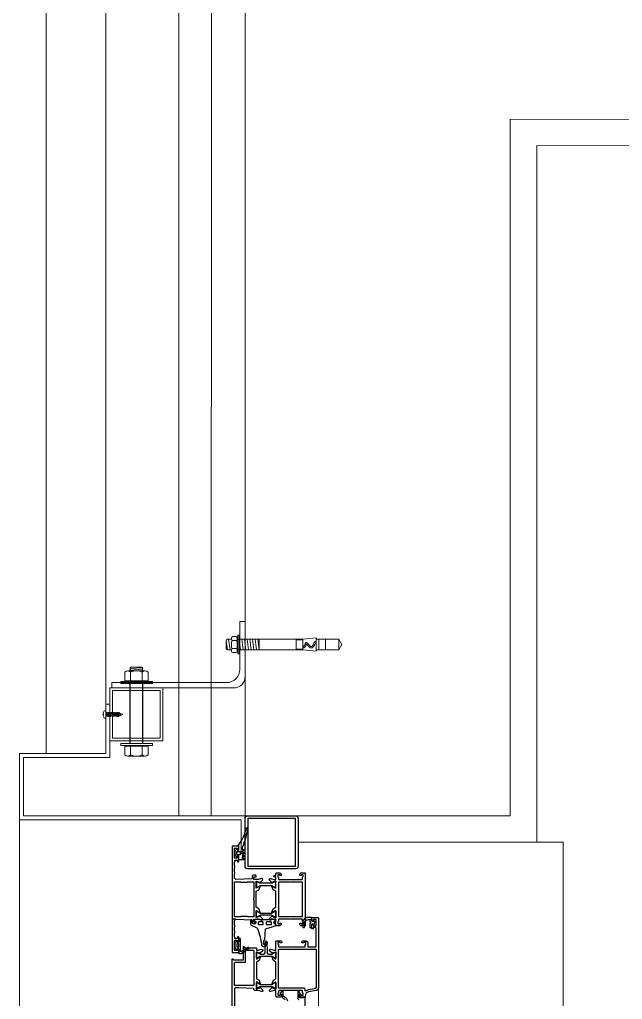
# Model space of a CAD drawing. Extents: x -2365 to 41970, y -230 to 8114.
# Drawn here: x 16783.8 to 16829.3, y 3391.2 to 3465 of the extents above; entities that cross this region are included whole.
import ezdxf

# ---------------------------------------------------------------- set-up
doc = ezdxf.new("R2010")
doc.units = 0
doc.header["$LTSCALE"] = 25
doc.linetypes.add('HIDDEN', pattern=[0.375, 0.25, -0.125])
doc.layers.get('0').update_dxf_attribs({"color": 9, "lineweight": 9})
for name, color, linetype, lineweight in [('00', 9, 'Continuous', 9), ('06D', 9, 'Continuous', 9), ('10', 9, 'Continuous', 9), ('10A', 9, 'Continuous', 9), ('14', 9, 'Continuous', 9), ('33', 9, 'BATTING', 9)]:
    doc.layers.add(name, color=color, linetype=linetype, lineweight=lineweight)
doc.linetypes.add('BATTING', pattern='A,0.0001,-0.1,[134,ltypeshp.shx,S=0.1,R=0,X=-0.1,Y=0],-0.2,[134,ltypeshp.shx,S=0.1,R=180,X=0.1,Y=0],-0.1', length=0.4001)

# ---------------------------------------------------------------- blocks, each defined once
blk = doc.blocks.new('cxvxv')
for p, q in [((-21987.998, 8561.304, 0), (-21987.941, 8561.348, 0)), ((-21987.545, 8561.348, 0), (-21987.941, 8561.348, 0)), ((-21987.545, 8561.348, 0), (-21987.105, 8561.348, 0)), ((-21987.025, 8561.304, 0), (-21987.105, 8561.348, 0)), ((-21988.397, 8560.979, 0), (-21988.397, 8560.319, 0)), ((-21986.862, 8561.069, 0), (-21988.177, 8561.068, 0)), ((-21988.023, 8561.245, 0), (-21987.025, 8561.304, 0)), ((-21988.023, 8561.245, 0), (-21987.998, 8561.26, 0)), ((-21987.998, 8561.231, 0), (-21988.023, 8561.245, 0)), ((-21988.023, 8561.128, 0), (-21987.025, 8561.186, 0)), ((-21988.023, 8561.128, 0), (-21987.998, 8561.142, 0)), ((-21987.998, 8561.113, 0), (-21988.023, 8561.128, 0)), ((-21987.998, 8561.26, 0), (-21987.998, 8561.304, 0)), ((-21987.998, 8561.142, 0), (-21987.998, 8561.231, 0)), ((-21987.998, 8561.068, 0), (-21987.998, 8561.113, 0)), ((-21987.958, 8560.979, 0), (-21987.958, 8560.319, 0)), ((-21987.698, 8561.047, 0), (-21987.698, 8561.082, 0)), ((-21987.698, 8561.067, 0), (-21987.698, 8561.067, 0)), ((-21987.081, 8560.638, 0), (-21987.081, 8560.979, 0)), ((-21987.081, 8560.638, 0), (-21987.081, 8560.319, 0)), ((-21987.05, 8561.318, 0), (-21987.025, 8561.304, 0)), ((-21987.025, 8561.304, 0), (-21987.05, 8561.289, 0)), ((-21987.025, 8561.297, 0), (-21987.05, 8561.283, 0)), ((-21987.05, 8561.283, 0), (-21987.05, 8561.201, 0)), ((-21987.05, 8561.201, 0), (-21987.025, 8561.186, 0)), ((-21987.025, 8561.186, 0), (-21987.05, 8561.172, 0)), ((-21987.05, 8561.172, 0), (-21987.05, 8561.083, 0)), ((-21987.05, 8561.083, 0), (-21987.025, 8561.069, 0)), ((-21986.643, 8560.319, 0), (-21986.643, 8560.979, 0)), ((-21988.397, 8560.319, 0), (-21986.643, 8560.319, 0)), ((-21988.018, 8560.319, 0), (-21987.021, 8560.319, 0)), ((-21988.018, 8560.278, 0), (-21988.018, 8560.319, 0)), ((-21988.018, 8560.111, 0), (-21988.018, 8555.608, 0)), ((-21987.062, 8560.319, 0), (-21987.062, 8560.278, 0)), ((-21987.062, 8555.608, 0), (-21987.062, 8560.111, 0)), ((-21987.021, 8560.319, 0), (-21987.021, 8560.278, 0)), ((-21987.021, 8555.608, 0), (-21987.021, 8560.111, 0)), ((-21988.018, 8555.442, 0), (-21988.018, 8555.4, 0)), ((-21987.062, 8555.4, 0), (-21987.062, 8555.442, 0)), ((-21987.021, 8555.4, 0), (-21987.021, 8555.442, 0)), ((-21988.397, 8555.4, 0), (-21986.643, 8555.4, 0)), ((-21988.397, 8554.74, 0), (-21988.397, 8555.4, 0)), ((-21988.018, 8555.4, 0), (-21987.021, 8555.4, 0)), ((-21987.958, 8554.74, 0), (-21987.958, 8555.4, 0)), ((-21987.081, 8555.081, 0), (-21987.081, 8555.4, 0)), ((-21987.081, 8555.081, 0), (-21987.081, 8554.74, 0)), ((-21986.643, 8555.4, 0), (-21986.643, 8554.74, 0)), ((-21986.858, 8554.65, 0), (-21988.174, 8554.651, 0))]:
    blk.add_line(p, q)
at = {"elevation": 0}
for points in [[(-21986.298, 8560.111), (-21988.7, 8560.111), (-21988.7, 8560.278), (-21986.298, 8560.278)], [(-21986.298, 8555.608), (-21988.7, 8555.608), (-21988.7, 8555.442), (-21986.298, 8555.442)]]:
    blk.add_lwpolyline(points, close=True, dxfattribs=at)
for points in [[(-21987.977, 8560.278), (-21987.977, 8560.319)], [(-21987.977, 8560.111), (-21987.977, 8555.608)], [(-21987.977, 8555.442), (-21987.977, 8555.4)]]:
    blk.add_lwpolyline(points, dxfattribs=at)
for centre, radius, start, end in [((-21988.177, 8560.753, 0), 0.315, 45.8497, 134.1503), ((-21987.516, 8559.952, 0), 1.116, 66.87008, 113.12992), ((-21987.516, 8559.952, 0), 1.116, 66.87008, 113.12992), ((-21986.862, 8560.756, 0), 0.313, 45.44896, 134.55104), ((-21988.177, 8554.966, 0), 0.315, 225.8497, 314.1503), ((-21987.516, 8555.767, 0), 1.116, 246.87008, 293.12992), ((-21987.516, 8555.767, 0), 1.116, 246.87008, 293.12992), ((-21986.862, 8554.963, 0), 0.313, 225.44896, 314.55104)]:
    blk.add_arc(centre, radius, start, end)
blk = doc.blocks.new('VIDA')
for p, q in [((-18071.98, 6523.88), (-18071.91, 6523.98)), ((-18071.91, 6523.78), (-18071.98, 6523.88)), ((-18071.91, 6523.98), (-18070.11, 6524.72)), ((-18069.61, 6522.86), (-18071.91, 6523.78)), ((-18069.71, 6524.86), (-18070.59, 6523.2)), ((-18070.59, 6523.2), (-18070.11, 6524.72)), ((-18069.91, 6525.07), (-18070.13, 6524.08)), ((-18070.13, 6524.08), (-18069.99, 6524.33)), ((-18070.11, 6524.72), (-18069.91, 6525.07)), ((-18069.99, 6524.33), (-18069.83, 6525.07)), ((-18069.91, 6525.07), (-18069.83, 6525.07)), ((-18069.83, 6525.07), (-18069.71, 6524.86)), ((-18069.71, 6524.86), (-18069.32, 6525)), ((-18069.63, 6522.76), (-18069.15, 6525)), ((-18069.63, 6522.76), (-18069.61, 6522.86)), ((-18069.43, 6522.41), (-18069.63, 6522.76)), ((-18068.95, 6525.34), (-18069.43, 6522.41)), ((-18069.35, 6522.41), (-18069.43, 6522.41)), ((-18069.35, 6522.41), (-18068.87, 6525.34)), ((-18069.15, 6522.76), (-18069.35, 6522.41)), ((-18069.32, 6525), (-18069.15, 6525)), ((-18069.15, 6525), (-18068.95, 6525.34)), ((-18068.66, 6522.76), (-18069.15, 6522.76)), ((-18068.95, 6525.34), (-18068.87, 6525.34)), ((-18068.87, 6525.34), (-18068.67, 6525)), ((-18068.67, 6525), (-18068.18, 6525)), ((-18068.66, 6522.76), (-18068.18, 6525)), ((-18068.46, 6522.41), (-18068.66, 6522.76)), ((-18067.98, 6525.34), (-18068.46, 6522.41)), ((-18068.39, 6522.41), (-18068.46, 6522.41)), ((-18068.39, 6522.41), (-18067.9, 6525.34)), ((-18068.19, 6522.76), (-18068.39, 6522.41)), ((-18068.19, 6522.76), (-18068.39, 6522.41)), ((-18067.7, 6525), (-18068.19, 6522.76)), ((-18067.7, 6522.76), (-18068.19, 6522.76)), ((-18068.18, 6525), (-18067.98, 6525.34)), ((-18067.9, 6525.34), (-18067.98, 6525.34)), ((-18067.9, 6525.34), (-18067.7, 6525)), ((-18067.7, 6522.76), (-18067.22, 6525)), ((-18067.7, 6525), (-18067.22, 6525)), ((-18067.5, 6522.41), (-18067.7, 6522.76)), ((-18067.02, 6525.34), (-18067.5, 6522.41)), ((-18067.42, 6522.41), (-18067.5, 6522.41)), ((-18067.42, 6522.41), (-18066.94, 6525.34)), ((-18067.22, 6522.76), (-18067.42, 6522.41)), ((-18067.22, 6522.76), (-18067.42, 6522.41)), ((-18067.22, 6525), (-18067.02, 6525.34)), ((-18066.74, 6525), (-18067.22, 6522.76)), ((-18066.74, 6522.76), (-18067.22, 6522.76)), ((-18066.94, 6525.34), (-18067.02, 6525.34)), ((-18066.94, 6525.34), (-18066.74, 6525)), ((-18066.25, 6525), (-18066.74, 6525)), ((-18066.74, 6522.76), (-18066.25, 6525)), ((-18066.54, 6522.41), (-18066.74, 6522.76)), ((-18066.05, 6525.34), (-18066.54, 6522.41)), ((-18066.46, 6522.41), (-18066.54, 6522.41)), ((-18066.46, 6522.41), (-18065.97, 6525.34)), ((-18066.26, 6522.76), (-18066.46, 6522.41)), ((-18066.26, 6522.76), (-18066.46, 6522.41)), ((-18065.77, 6525), (-18066.26, 6522.76)), ((-18066.26, 6522.76), (-18065.77, 6522.76)), ((-18066.25, 6525), (-18066.05, 6525.34)), ((-18065.97, 6525.34), (-18066.05, 6525.34)), ((-18065.97, 6525.34), (-18065.77, 6525)), ((-18065.77, 6522.76), (-18065.29, 6525)), ((-18065.77, 6525), (-18065.29, 6525)), ((-18065.57, 6522.41), (-18065.77, 6522.76)), ((-18065.09, 6525.34), (-18065.57, 6522.41)), ((-18065.49, 6522.41), (-18065.57, 6522.41)), ((-18065.49, 6522.41), (-18065.01, 6525.34)), ((-18065.29, 6522.76), (-18065.49, 6522.41)), ((-18065.29, 6522.76), (-18065.49, 6522.41)), ((-18065.29, 6525), (-18065.09, 6525.34)), ((-18064.81, 6525), (-18065.29, 6522.76)), ((-18064.81, 6522.76), (-18065.29, 6522.76)), ((-18065.09, 6525.34), (-18065.01, 6525.34)), ((-18065.01, 6525.34), (-18064.81, 6525)), ((-18064.81, 6525), (-18064.32, 6525)), ((-18064.81, 6522.76), (-18064.32, 6525)), ((-18064.61, 6522.41), (-18064.81, 6522.76)), ((-18064.12, 6525.34), (-18064.61, 6522.41)), ((-18064.53, 6522.41), (-18064.61, 6522.41)), ((-18064.53, 6522.41), (-18064.04, 6525.34)), ((-18064.33, 6522.76), (-18064.53, 6522.41)), ((-18064.33, 6522.76), (-18064.53, 6522.41)), ((-18063.84, 6525), (-18064.33, 6522.76)), ((-18063.84, 6522.76), (-18064.33, 6522.76)), ((-18064.32, 6525), (-18064.12, 6525.34)), ((-18064.04, 6525.34), (-18064.12, 6525.34)), ((-18064.04, 6525.34), (-18063.84, 6525)), ((-18063.84, 6522.76), (-18061.96, 6525)), ((-18061.96, 6525), (-18063.84, 6525)), ((-18063.64, 6522.41), (-18063.84, 6522.76)), ((-18061.76, 6525.34), (-18063.64, 6522.41)), ((-18063.56, 6522.41), (-18063.64, 6522.41)), ((-18063.56, 6522.41), (-18061.68, 6525.34)), ((-18061.96, 6522.76), (-18063.56, 6522.41)), ((-18061.96, 6522.76), (-18063.56, 6522.41)), ((-18061.48, 6525), (-18063.36, 6522.76)), ((-18063.36, 6522.76), (-18061.48, 6522.76)), ((-18061.68, 6525.34), (-18063.16, 6525.34)), ((-18062.68, 6522.41), (-18061.48, 6522.76)), ((-18062.6, 6522.41), (-18062.12, 6525.34)), ((-18062.4, 6522.76), (-18062.6, 6522.41)), ((-18062.4, 6522.76), (-18062.6, 6522.41)), ((-18062.6, 6522.41), (-18061.28, 6522.41)), ((-18062.4, 6525), (-18062.2, 6525.34)), ((-18061.48, 6525), (-18062.4, 6525)), ((-18061.48, 6522.76), (-18062.4, 6525)), ((-18061.92, 6525), (-18062.4, 6522.76)), ((-18061.91, 6522.76), (-18062.4, 6522.76)), ((-18062.2, 6525.34), (-18062.12, 6525.34)), ((-18062.2, 6525.34), (-18061.28, 6522.41)), ((-18062.12, 6525.34), (-18061.92, 6525)), ((-18061.96, 6525), (-18061.76, 6525.34)), ((-18061.92, 6525), (-18061.43, 6525)), ((-18061.91, 6522.76), (-18061.43, 6525)), ((-18061.71, 6522.41), (-18061.91, 6522.76)), ((-18061.23, 6525.34), (-18061.71, 6522.41)), ((-18061.63, 6522.41), (-18061.71, 6522.41)), ((-18061.68, 6525.34), (-18061.48, 6525)), ((-18061.63, 6522.41), (-18061.15, 6525.34)), ((-18061.43, 6522.76), (-18061.63, 6522.41)), ((-18061.43, 6522.76), (-18061.63, 6522.41)), ((-18061.43, 6525), (-18061.23, 6525.34)), ((-18060.95, 6525), (-18061.43, 6522.76)), ((-18060.95, 6522.76), (-18061.43, 6522.76)), ((-18061.23, 6525.34), (-18061.15, 6525.34)), ((-18061.15, 6525.34), (-18060.95, 6525)), ((-18060.95, 6525), (-18060.47, 6525)), ((-18060.95, 6522.76), (-18060.47, 6525)), ((-18060.75, 6522.41), (-18060.95, 6522.76)), ((-18060.27, 6525.34), (-18060.75, 6522.41)), ((-18060.67, 6522.41), (-18060.75, 6522.41)), ((-18060.67, 6522.41), (-18060.19, 6525.34)), ((-18060.47, 6522.76), (-18060.67, 6522.41)), ((-18060.47, 6522.76), (-18060.67, 6522.41)), ((-18060.47, 6525), (-18060.27, 6525.34)), ((-18059.99, 6525), (-18060.47, 6522.76)), ((-18060.47, 6522.76), (-18059.98, 6522.76)), ((-18060.27, 6525.34), (-18060.19, 6525.34)), ((-18060.19, 6525.34), (-18059.99, 6525)), ((-18059.99, 6525), (-18059.5, 6525)), ((-18059.98, 6522.76), (-18059.5, 6525)), ((-18059.78, 6522.41), (-18059.98, 6522.76)), ((-18059.3, 6525.34), (-18059.78, 6522.41)), ((-18059.7, 6522.41), (-18059.78, 6522.41)), ((-18059.7, 6522.41), (-18059.23, 6525.28)), ((-18059.5, 6522.76), (-18059.7, 6522.41)), ((-18059.5, 6522.76), (-18059.7, 6522.41)), ((-18059.5, 6525), (-18059.3, 6525.34)), ((-18059.23, 6524.02), (-18059.5, 6522.76)), ((-18059.5, 6522.76), (-18059.23, 6522.76)), ((-18059.3, 6525.34), (-18059.23, 6525.34)), ((-18058.14, 6526.58), (-18059.23, 6526.58)), ((-18059.23, 6521.17), (-18059.23, 6526.58)), ((-18058.14, 6521.17), (-18059.23, 6521.17))]:
    blk.add_line(p, q)
for points in [[(-18068.67, 6525), (-18069.15, 6522.76)], [(-18057.23, 6524.26), (-18057.45, 6523.96), (-18057.45, 6523.79), (-18057.23, 6523.49)]]:
    blk.add_lwpolyline(points)
for centre, start, end in [((-18062.39, 6523.58), 7.50951, 35.24269), ((-18062.39, 6524.17), 324.75731, 352.49049)]:
    blk.add_arc(centre, 5.21, start, end)
blk = doc.blocks.new('çelik dübel')
at = {"ltscale": 7}
for p, q in [((-87.2, -2), (-85, 2)), ((-85, -6), (-85, 2)), ((-68, 2), (-85, 2)), ((-75, -6), (-75, 2)), ((-70, -6), (-70, 2)), ((-68, 3), (-58, 2)), ((-68, -7), (-68, 3)), ((-58, -6), (-58, 2)), ((-8.5, 2), (-58, 2)), ((-53, 1.5), (-58, 1.5)), ((-53, -6), (-53, 2)), ((-25, -6), (-25, 2)), ((-25, -6), (-23.87, 2)), ((-23, -6), (-21.87, 2)), ((-21, -6), (-19.87, 2)), ((-19, -6), (-17.87, 2)), ((-17, -6), (-15.87, 2)), ((-85, -6), (-87.2, -2)), ((-68, -6), (-85, -6)), ((-68, -7), (-58, -6)), ((-53, -5.5), (-58, -5.5)), ((-8.5, -6), (-58, -6))]:
    blk.add_line(p, q, dxfattribs=at)
for p, q in [((-15, -6), (-13.87, 2)), ((-13, -6), (-11.87, 2)), ((-11, -6), (-10, 1.08)), ((-10, -9), (-10, 5)), ((-9, 5), (-10, 5)), ((-10, 3), (-10, 5)), ((-9, -9), (-9, 5)), ((-8.5, 2), (-8.5, 3)), ((-8.5, -4), (-8.5, 0)), ((-5, 4), (-7.5, 4)), ((-5, 1), (-7.5, 1)), ((-4, 2), (-4, 3)), ((-1, 2), (-4, 2)), ((-4, -4), (-4, 0)), ((-3, -6), (-1.87, 2)), ((-1, -6), (0, 1.08)), ((0, -5), (0, 1)), ((-10, -7), (-10, -9.06)), ((-8.5, -6), (-8.5, -7)), ((-5, -5), (-7.5, -5)), ((-4, -6), (-4, -7)), ((-1, -6), (-4, -6)), ((-9, -9), (-10, -9)), ((-5, -8), (-7.5, -8))]:
    blk.add_line(p, q)
for points in [[(-68, 0.6), (-67.44, 0.41), (-66.97, 0.09), (-66.57, -0.33), (-66.23, -0.81), (-65.94, -1.33), (-65.68, -1.85), (-65.45, -2.34), (-65.23, -2.76), (-65.02, -3.09), (-64.81, -3.33), (-64.6, -3.48), (-64.39, -3.55), (-64.17, -3.55), (-63.94, -3.48), (-63.71, -3.34), (-63.47, -3.15), (-63.21, -2.91), (-62.95, -2.63), (-62.68, -2.32), (-62.41, -2), (-62.14, -1.68), (-61.88, -1.38), (-61.63, -1.1), (-61.4, -0.87), (-61.18, -0.68), (-60.98, -0.55), (-60.8, -0.48), (-60.62, -0.47), (-60.45, -0.53), (-60.28, -0.66), (-60.12, -0.85), (-59.95, -1.12), (-59.78, -1.47), (-59.6, -1.86), (-59.4, -2.27), (-59.18, -2.66), (-58.94, -3.01), (-58.66, -3.29), (-58.35, -3.46), (-58, -3.5)], [(-68, -0.46), (-67.96, -0.47), (-67.92, -0.49), (-67.87, -0.52), (-67.83, -0.55), (-67.78, -0.58), (-67.73, -0.61), (-67.69, -0.64), (-67.64, -0.68), (-67.6, -0.71), (-67.56, -0.75), (-67.52, -0.79), (-67.49, -0.82), (-67.45, -0.86), (-67.41, -0.9), (-67.38, -0.94), (-67.35, -0.98), (-67.31, -1.02), (-67.28, -1.07), (-67.24, -1.11), (-67.21, -1.16), (-67.18, -1.21), (-67.14, -1.26), (-67.11, -1.31), (-67.08, -1.36), (-67.04, -1.41), (-67.01, -1.47), (-66.98, -1.52), (-66.95, -1.58), (-66.92, -1.63), (-66.88, -1.69), (-66.85, -1.75), (-66.82, -1.81), (-66.79, -1.86), (-66.76, -1.92), (-66.73, -1.98), (-66.7, -2.04), (-66.67, -2.1), (-66.64, -2.16), (-66.61, -2.23), (-66.58, -2.29), (-66.55, -2.35), (-66.52, -2.41), (-66.49, -2.47), (-66.46, -2.53), (-66.43, -2.59), (-66.4, -2.65), (-66.37, -2.72), (-66.34, -2.78), (-66.31, -2.84), (-66.28, -2.9), (-66.25, -2.96), (-66.22, -3.02), (-66.19, -3.08), (-66.16, -3.13), (-66.13, -3.19), (-66.1, -3.25), (-66.06, -3.31), (-66.03, -3.36), (-66, -3.42), (-65.96, -3.47), (-65.92, -3.53), (-65.89, -3.58), (-65.85, -3.63), (-65.81, -3.68), (-65.77, -3.73), (-65.74, -3.78), (-65.69, -3.83), (-65.65, -3.88), (-65.61, -3.93), (-65.57, -3.97), (-65.52, -4.02), (-65.47, -4.06), (-65.43, -4.1), (-65.38, -4.14), (-65.32, -4.18), (-65.27, -4.22), (-65.22, -4.26), (-65.16, -4.29), (-65.11, -4.33), (-65.05, -4.36), (-64.99, -4.39), (-64.93, -4.41), (-64.87, -4.44), (-64.8, -4.46), (-64.74, -4.48), (-64.67, -4.5), (-64.61, -4.51), (-64.54, -4.52), (-64.48, -4.53), (-64.41, -4.54), (-64.34, -4.54), (-64.28, -4.54), (-64.21, -4.54), (-64.15, -4.54), (-64.08, -4.53), (-64.02, -4.52), (-63.96, -4.51), (-63.9, -4.5), (-63.84, -4.48), (-63.78, -4.47), (-63.72, -4.45), (-63.66, -4.43), (-63.61, -4.41), (-63.55, -4.38), (-63.5, -4.36), (-63.45, -4.34), (-63.4, -4.31), (-63.35, -4.28), (-63.3, -4.25), (-63.25, -4.23), (-63.2, -4.2), (-63.16, -4.17), (-63.11, -4.13), (-63.07, -4.1), (-63.02, -4.07), (-62.98, -4.04), (-62.94, -4.01), (-62.9, -3.97), (-62.86, -3.94), (-62.82, -3.9), (-62.78, -3.87), (-62.74, -3.83), (-62.7, -3.8), (-62.66, -3.76), (-62.62, -3.72), (-62.58, -3.69), (-62.54, -3.65), (-62.5, -3.61), (-62.47, -3.57), (-62.43, -3.53), (-62.39, -3.49), (-62.36, -3.46), (-62.32, -3.42), (-62.28, -3.38), (-62.24, -3.34), (-62.21, -3.3), (-62.17, -3.26), (-62.14, -3.22), (-62.1, -3.18), (-62.06, -3.14), (-62.03, -3.1), (-61.99, -3.05), (-61.96, -3.01), (-61.92, -2.97), (-61.89, -2.93), (-61.85, -2.89), (-61.82, -2.85), (-61.78, -2.81), (-61.75, -2.77), (-61.71, -2.73), (-61.68, -2.69), (-61.65, -2.65), (-61.61, -2.61), (-61.58, -2.57), (-61.54, -2.53), (-61.51, -2.49), (-61.48, -2.45), (-61.45, -2.41), (-61.41, -2.37), (-61.38, -2.33), (-61.35, -2.3), (-61.32, -2.26), (-61.29, -2.22), (-61.26, -2.19), (-61.22, -2.15), (-61.19, -2.11), (-61.16, -2.08), (-61.13, -2.05), (-61.1, -2.01), (-61.08, -1.98), (-61.05, -1.95), (-61.02, -1.92), (-60.99, -1.89), (-60.97, -1.86), (-60.95, -1.84), (-60.92, -1.81), (-60.9, -1.79), (-60.89, -1.77), (-60.87, -1.75), (-60.85, -1.74), (-60.84, -1.73), (-60.82, -1.73), (-60.81, -1.73), (-60.79, -1.73), (-60.78, -1.74), (-60.76, -1.76), (-60.75, -1.78), (-60.73, -1.8), (-60.72, -1.83), (-60.7, -1.86), (-60.69, -1.89), (-60.67, -1.93), (-60.65, -1.97), (-60.63, -2.01), (-60.61, -2.05), (-60.59, -2.1), (-60.56, -2.15), (-60.54, -2.2), (-60.52, -2.25), (-60.49, -2.3), (-60.47, -2.35), (-60.44, -2.4), (-60.42, -2.45), (-60.39, -2.51), (-60.36, -2.56), (-60.34, -2.62), (-60.31, -2.67), (-60.28, -2.73), (-60.25, -2.79), (-60.22, -2.84), (-60.19, -2.9), (-60.16, -2.96), (-60.12, -3.01), (-60.09, -3.07), (-60.06, -3.13), (-60.02, -3.19), (-59.98, -3.25), (-59.95, -3.3), (-59.91, -3.36), (-59.87, -3.42), (-59.83, -3.48), (-59.78, -3.53), (-59.74, -3.59), (-59.69, -3.65), (-59.64, -3.7), (-59.59, -3.76), (-59.54, -3.82), (-59.48, -3.87), (-59.42, -3.93), (-59.35, -3.99), (-59.27, -4.04), (-59.19, -4.1), (-59.11, -4.16), (-59.01, -4.22), (-58.89, -4.28), (-58.76, -4.34), (-58.61, -4.39), (-58.43, -4.43), (-58.23, -4.47), (-58, -4.51)]]:
    blk.add_lwpolyline(points)
for centre, start, end in [((-7.5, 3), 90, 180), ((-7.5, 2), 180, 270), ((-7.5, 0), 90, 180), ((-5, 3), 0, 90), ((-5, 2), 270, 0), ((-5, 0), 0, 90), ((-1, 1), 0, 90), ((-7.5, -4), 180, 270), ((-7.5, -6), 90, 180), ((-7.5, -7), 180, 270), ((-5, -4), 270, 0), ((-5, -6), 0, 90), ((-5, -7), 270, 0), ((-1, -5), 270, 0)]:
    blk.add_arc(centre, 1, start, end)
blk = doc.blocks.new('kjdol')
at = {"ltscale": 10, "elevation": -278.888}
blk.add_lwpolyline([(77394.124, 60089.892), (77403.275, 60089.892, 0.460237), (77404.175, 60090.792), (77404.175, 60094.892), (77403.775, 60094.892), (77403.775, 60091.292, -0.414214), (77402.775, 60090.292), (77394.124, 60090.292)], format="xyb", close=True, dxfattribs=at)
at = {"elevation": -249.785}
for points in [[(77397.973, 60089.898), (77397.973, 60085.898), (77393.973, 60085.898), (77393.973, 60089.898)], [(77397.773, 60089.698), (77397.773, 60086.098), (77394.173, 60086.098), (77394.173, 60089.698)]]:
    blk.add_lwpolyline(points, close=True, dxfattribs=at)
at = {"extrusion": (0, 0, -1), "xscale": 0.1000000000058208, "yscale": 0.1000000000058208, "zscale": -0.0999999999999091}
blk.add_blockref('çelik dübel', (-77402.743, 60093.359, 459.248), dxfattribs=at)
blk.add_blockref('cxvxv', (99383.502, 51530.109, -249.785))
at = {"xscale": 0.1000000000058208, "yscale": 0.1000000000058208, "zscale": 0.1000000000058208, "rotation": 180}
blk.add_blockref('VIDA', (75587.752, 60740.285, -249.785), dxfattribs=at)
blk = doc.blocks.new('ciftkanatdograma_pr2')
at = {"layer": '06D'}
for points in [[(-0.3, 17), (-149.7, 17)], [(-7.711, -5.535), (-141.935, -5.535)], [(-1.997, -22), (-1.997, -24), (-148, -24), (-148, -22)]]:
    blk.add_lwpolyline(points, dxfattribs=at)
at = {"layer": '06D', "lineweight": 25, "ltscale": 0.5}
for points in [[(-9.485, 0.469, -0.414214), (-9.52, 0.504), (-9.52, 0.584, -0.186103), (-9.516, 0.594), (-9.476, 0.636, 0.501687), (-9.487, 0.699), (-9.576, 0.745, 0.118551), (-9.655, 0.764), (-9.885, 0.764, 0.118551), (-9.965, 0.745), (-10.053, 0.699, 0.501687), (-10.064, 0.636), (-10.024, 0.594, -0.186103), (-10.02, 0.584), (-10.02, 0.504, -0.414214), (-10.055, 0.469), (-10.335, 0.469, 0.414214), (-10.375, 0.429), (-10.375, 0.284, 0.176484), (-10.364, 0.252), (-9.991, -0.282, 0.940455), (-9.927, -0.234), (-10.245, 0.271, -0.992608), (-10.145, 0.337), (-9.305, 0.337, 0.414214), (-9.265, 0.377), (-9.265, 0.429, 0.414214), (-9.305, 0.469)], [(-12.717, -2.008, 0.131652), (-12.704, -2.058), (-12.596, -2.244, -0.131652), (-12.592, -2.259), (-12.592, -2.285, -0.414214), (-12.622, -2.315), (-12.982, -2.315, -0.414214), (-13.012, -2.285), (-13.012, -2.259, -0.131652), (-13.008, -2.244), (-12.901, -2.058, 0.131652), (-12.887, -2.008), (-12.887, -1.161, 0.131652), (-12.901, -1.111), (-13.008, -0.925, -0.131652), (-13.012, -0.91), (-13.012, -0.885, -0.414214), (-12.982, -0.855), (-12.622, -0.855, -0.414214), (-12.592, -0.885), (-12.592, -0.91, -0.131652), (-12.596, -0.925), (-12.704, -1.111, 0.131652), (-12.717, -1.161)], [(-12.901, -1.12), (-13.008, -0.934, -0.131652), (-13.012, -0.919), (-13.012, -0.893, -0.414214), (-12.982, -0.863), (-12.622, -0.863, -0.414214), (-12.592, -0.893), (-12.592, -0.919, -0.131652), (-12.596, -0.934), (-12.704, -1.12, 0.131652), (-12.717, -1.17), (-12.717, -2.016, 0.131652), (-12.704, -2.066), (-12.596, -2.253, -0.131652), (-12.592, -2.268), (-12.592, -2.293, -0.414214), (-12.622, -2.323), (-12.982, -2.323, -0.414214), (-13.012, -2.293), (-13.012, -2.268, -0.131652), (-13.008, -2.253), (-12.901, -2.066, 0.131652), (-12.887, -2.016), (-12.887, -1.17, 0.131652)], [(-10.335, -1.676, 0.403142), (-10.431, -1.775), (-10.431, -2.016, 0.131652), (-10.417, -2.066), (-10.31, -2.253, -0.131652), (-10.306, -2.268), (-10.306, -2.293, -0.414214), (-10.336, -2.323), (-10.696, -2.323, -0.414214), (-10.726, -2.293), (-10.726, -2.268, -0.131652), (-10.722, -2.253), (-10.614, -2.066, 0.131652), (-10.601, -2.016), (-10.601, -1.17, 0.131652), (-10.614, -1.12), (-10.722, -0.934, -0.131652), (-10.726, -0.919), (-10.726, -0.893, -0.414214), (-10.696, -0.863), (-10.336, -0.863, -0.414214), (-10.306, -0.893), (-10.306, -0.919, -0.131652), (-10.31, -0.934), (-10.417, -1.12, 0.131652), (-10.431, -1.17), (-10.431, -1.411, 0.403142), (-10.335, -1.511), (-9.479, -1.543, -0.962756), (-9.479, -1.643)], [(-8.197, -1.349, 0.414214), (-8.167, -1.379), (-8.037, -1.379, 0.414214), (-8.007, -1.349), (-8.007, -1.009, 0.414214), (-8.037, -0.979), (-8.167, -0.979, 0.414214), (-8.197, -1.009)], [(-7.335, -2.006, 0.131652), (-7.322, -2.056), (-7.215, -2.243, -0.131652), (-7.21, -2.258), (-7.21, -2.283, -0.414214), (-7.24, -2.313), (-7.6, -2.313, -0.414214), (-7.63, -2.283), (-7.63, -2.258, -0.131652), (-7.626, -2.243), (-7.519, -2.056, 0.131652), (-7.505, -2.006), (-7.505, -1.16, 0.131652), (-7.519, -1.11), (-7.626, -0.924, -0.131652), (-7.63, -0.909), (-7.63, -0.883, -0.414214), (-7.6, -0.853), (-7.24, -0.853, -0.414214), (-7.21, -0.883), (-7.21, -0.909, -0.131652), (-7.215, -0.924), (-7.322, -1.11, 0.131652), (-7.335, -1.16)], [(-5.265, -2.006, -0.131652), (-5.278, -2.056), (-5.386, -2.243, 0.131652), (-5.39, -2.258), (-5.39, -2.283, 0.414214), (-5.36, -2.313), (-5, -2.313, 0.414214), (-4.97, -2.283), (-4.97, -2.258, 0.131652), (-4.974, -2.243), (-5.081, -2.056, -0.131652), (-5.095, -2.006), (-5.095, -1.16, -0.131652), (-5.081, -1.11), (-4.974, -0.924, 0.131652), (-4.97, -0.909), (-4.97, -0.883, 0.414214), (-5, -0.853), (-5.36, -0.853, 0.414214), (-5.39, -0.883), (-5.39, -0.909, 0.131652), (-5.386, -0.924), (-5.278, -1.11, -0.131652), (-5.265, -1.16)], [(-8.197, -1.969, 0.414214), (-8.167, -1.999), (-8.037, -1.999, 0.414214), (-8.007, -1.969), (-8.007, -1.629, 0.414214), (-8.037, -1.599), (-8.167, -1.599, 0.414214), (-8.197, -1.629)]]:
    blk.add_lwpolyline(points, format="xyb", close=True, dxfattribs=at)
for points in [[(-2.211, 0.486, 0.102785), (-0.901, -0.108, -0.651907), (-0.957, -0.177, -0.057148), (-2.249, 0.138, 0.281357), (-2.392, 0.227), (-2.473, 0.227), (-2.487, 0.227), (-2.494, 0.226), (-2.501, 0.224), (-2.509, 0.221), (-2.516, 0.217), (-2.522, 0.212), (-2.527, 0.206), (-2.532, 0.199), (-2.535, 0.191), (-2.537, 0.177), (-2.537, 0.101), (-2.537, 0.098), (-2.538, 0.095), (-2.539, 0.092), (-2.54, 0.089), (-2.543, 0.087), (-2.545, 0.084), (-2.548, 0.083), (-2.551, 0.082), (-2.557, 0.081), (-2.637, 0.081), (-2.64, 0.081), (-2.643, 0.082), (-2.646, 0.083), (-2.648, 0.084), (-2.651, 0.087), (-2.653, 0.089), (-2.655, 0.092), (-2.656, 0.095), (-2.657, 0.101), (-2.657, 0.177), (-2.657, 0.184), (-2.659, 0.191), (-2.662, 0.199), (-2.666, 0.206), (-2.671, 0.212), (-2.678, 0.217), (-2.685, 0.221), (-2.692, 0.224), (-2.707, 0.227), (-2.714, 0.226), (-2.721, 0.224), (-2.729, 0.221), (-2.736, 0.217), (-2.742, 0.212), (-2.747, 0.206), (-2.752, 0.199), (-2.755, 0.191), (-2.757, 0.177), (-2.757, 0.101), (-2.757, 0.098), (-2.758, 0.095), (-2.759, 0.092), (-2.76, 0.089), (-2.763, 0.087), (-2.765, 0.084), (-2.768, 0.083), (-2.771, 0.082), (-2.777, 0.081), (-2.857, 0.081), (-2.86, 0.081), (-2.863, 0.082), (-2.866, 0.083), (-2.868, 0.084), (-2.871, 0.087), (-2.873, 0.089), (-2.875, 0.092), (-2.876, 0.095), (-2.877, 0.101), (-2.877, 0.177), (-2.877, 0.184), (-2.879, 0.191), (-2.882, 0.199), (-2.886, 0.206), (-2.891, 0.212), (-2.898, 0.217), (-2.905, 0.221), (-2.912, 0.224), (-2.927, 0.227), (-2.934, 0.226), (-2.941, 0.224), (-2.949, 0.221), (-2.956, 0.217), (-2.962, 0.212), (-2.967, 0.206), (-2.972, 0.199), (-2.975, 0.191), (-2.977, 0.177), (-2.977, 0.101), (-2.977, 0.098), (-2.978, 0.095), (-2.979, 0.092), (-2.98, 0.089), (-2.983, 0.087), (-2.985, 0.084), (-2.988, 0.083), (-2.991, 0.082), (-2.997, 0.081), (-3.077, 0.081), (-3.08, 0.081), (-3.083, 0.082), (-3.086, 0.083), (-3.088, 0.084), (-3.091, 0.087), (-3.093, 0.089), (-3.095, 0.092), (-3.096, 0.095), (-3.097, 0.101), (-3.097, 0.177), (-3.097, 0.184), (-3.099, 0.191), (-3.102, 0.199), (-3.106, 0.206), (-3.111, 0.212), (-3.118, 0.217), (-3.125, 0.221), (-3.132, 0.224), (-3.147, 0.227), (-3.154, 0.226), (-3.161, 0.224), (-3.169, 0.221), (-3.176, 0.217), (-3.182, 0.212), (-3.187, 0.206), (-3.192, 0.199), (-3.195, 0.191), (-3.197, 0.177), (-3.197, 0.101), (-3.197, 0.098), (-3.198, 0.095), (-3.199, 0.092), (-3.2, 0.089), (-3.203, 0.087), (-3.205, 0.084), (-3.208, 0.083), (-3.211, 0.082), (-3.217, 0.081), (-3.297, 0.081), (-3.3, 0.081), (-3.303, 0.082), (-3.306, 0.083), (-3.308, 0.084), (-3.311, 0.087), (-3.313, 0.089), (-3.315, 0.092), (-3.316, 0.095), (-3.317, 0.101), (-3.317, 0.439, -0.414214), (-3.287, 0.469), (-3.056, 0.469, 0.414214), (-3.026, 0.499), (-3.026, 0.564, 0.291535), (-3.037, 0.582), (-3.085, 0.602, -0.613042), (-3.088, 0.664), (-2.969, 0.727, -0.127095), (-2.906, 0.744), (-2.706, 0.744, -0.127095), (-2.643, 0.727), (-2.534, 0.67, -0.585233), (-2.534, 0.6), (-2.581, 0.576, 0.167811), (-2.586, 0.564), (-2.586, 0.499, 0.414214), (-2.556, 0.469), (-2.261, 0.469), (-2.261, 0.532, -0.394677), (-2.211, 0.486)], [(-7.807, -1.981, -0.081633), (-7.807, -1.001), (-7.807, -0.921, 0.104779), (-7.823, -0.848), (-7.883, -0.713, 0.296563), (-7.901, -0.701), (-7.967, -0.701, 0.414214), (-7.997, -0.731), (-7.997, -0.766, -0.414214), (-8.022, -0.791), (-8.102, -0.791, -0.414214), (-8.127, -0.766), (-8.127, -0.576, -0.414214), (-8.092, -0.541), (-7.877, -0.541, 0.414214), (-7.857, -0.521), (-7.857, -0.431, 0.414214), (-7.877, -0.411), (-8.167, -0.411, 0.285747), (-8.257, -0.467), (-8.448, -0.895, -0.189764), (-8.502, -0.944, -0.061836), (-9.759, -1.251, 0.380587), (-9.847, -1.351), (-9.847, -1.431, 0.203536), (-9.817, -1.503), (-9.629, -1.684, 0.999219), (-9.546, -1.598), (-9.697, -1.451, -0.950364), (-9.699, -1.411, -0.068684), (-9.399, -1.421, -0.364538), (-9.357, -1.471, 0.394287), (-9.339, -1.491), (-8.536, -1.546, -0.309555), (-8.514, -1.563), (-8.295, -2.266, 0.328426), (-8.247, -2.301), (-8.152, -2.301, 0.414214), (-8.127, -2.276), (-8.127, -2.216, -0.414214), (-8.102, -2.191), (-8.022, -2.191, -0.414214), (-7.997, -2.216), (-7.997, -2.251, 0.414214), (-7.967, -2.281), (-7.901, -2.281, 0.296563), (-7.883, -2.269), (-7.823, -2.134, 0.104779), (-7.807, -2.061), (-7.807, -1.981)]]:
    blk.add_lwpolyline(points, format="xyb", dxfattribs=at)
at = {"layer": '10', "lineweight": 25, "ltscale": 0.5}
blk.add_line((-7.804, 0.681), (-7.804, 0.977), dxfattribs=at)
for points in [[(-13.061, -0.657, 0.459137), (-13.025, -0.629), (-12.971, 0.465), (-12.971, 0.735, 0.414214), (-13.021, 0.785), (-14.601, 0.785, 0.414214)], [(-15.671, 0.965), (-10.806, 0.965, -0.535184), (-10.783, 0.931), (-10.801, 0.887), (-10.831, 0.887, 0.414214), (-10.861, 0.857), (-10.861, 0.145, 0.414214), (-10.831, 0.115), (-9.886, 0.115, -0.535184), (-9.863, 0.081), (-9.873, 0.056, -0.302776), (-9.901, 0.037), (-9.931, 0.037, 0.414214), (-9.961, 0.007), (-9.961, -0.825, -0.414214), (-9.991, -0.855), (-10.109, -0.855, 0.414214), (-10.139, -0.885), (-10.139, -1), (-10.069, -1.261, -0.700084), (-10.177, -1.336), (-10.195, -1.324), (-10.366, -1.151, -0.607471), (-10.351, -1.091, 0.283637), (-10.328, -1.069), (-10.279, -0.885, 1.229391), (-10.329, -0.855), (-10.803, -0.855), (-10.641, -1.121, -0.859449), (-10.671, -1.147), (-10.916, -1.054), (-11.038, -0.855), (-12.282, -0.855), (-12.404, -1.054), (-12.649, -1.147, -0.859449), (-12.679, -1.121), (-12.517, -0.855), (-12.991, -0.855, 1.229391), (-13.041, -0.885), (-12.992, -1.069, 0.283637), (-12.97, -1.091, -0.607471), (-12.954, -1.151), (-13.125, -1.324), (-13.143, -1.336, -0.700084), (-13.251, -1.261), (-13.181, -1), (-13.181, -0.755, -0.474196), (-13.061, -0.657)], [(-4.38, -2.325, -0.414222), (-4.3, -2.405), (-4.3, -2.575, -0.414214), (-4.45, -2.725), (-4.49, -2.725, -0.414214), (-4.5, -2.715), (-4.5, -2.654, -0.366034), (-4.475, -2.624, 0.365977), (-4.45, -2.595), (-4.45, -2.505, 0.414214), (-4.48, -2.475), (-4.59, -2.475, 0.365977), (-4.62, -2.5, -0.365977), (-4.649, -2.525), (-4.77, -2.525, 0.414214), (-4.8, -2.555), (-4.8, -3.395), (-4.83, -3.425), (-4.8, -3.455), (-4.8, -4.295, 0.414214), (-4.77, -4.325), (-4.649, -4.325, -0.365977), (-4.62, -4.35, 0.365977), (-4.59, -4.375), (-4.48, -4.375, 0.414214), (-4.45, -4.345), (-4.45, -4.255, 0.365977), (-4.475, -4.225, -0.366034), (-4.5, -4.195), (-4.5, -4.135, -0.414214), (-4.49, -4.125), (-4.45, -4.125, -0.414214), (-4.3, -4.275), (-4.3, -4.515, -0.414214), (-4.31, -4.525), (-8.29, -4.525, -0.414214), (-8.3, -4.515), (-8.3, -4.275, -0.414214), (-8.15, -4.125), (-8.11, -4.125, -0.414214), (-8.1, -4.135), (-8.1, -4.195, -0.366034), (-8.125, -4.225, 0.365977), (-8.15, -4.255), (-8.15, -4.345, 0.414214), (-8.12, -4.375), (-8.01, -4.375, 0.365977), (-7.98, -4.35, -0.365977), (-7.951, -4.325), (-7.83, -4.325, 0.414214), (-7.8, -4.295), (-7.8, -3.455), (-7.77, -3.425), (-7.8, -3.395), (-7.8, -2.555, 0.414214), (-7.83, -2.525), (-7.951, -2.525, -0.365977), (-7.98, -2.5, 0.365977), (-8.01, -2.475), (-8.12, -2.475, 0.414214), (-8.15, -2.505), (-8.15, -2.595, 0.365977), (-8.125, -2.624, -0.366034), (-8.1, -2.654), (-8.1, -2.715, -0.414214), (-8.11, -2.725), (-8.15, -2.725, -0.414214), (-8.3, -2.575), (-8.3, -2.405, -0.414214), (-8.22, -2.325), (-8.15, -2.325, 0.414214), (-8.12, -2.295), (-8.12, -2.275, -0.414214), (-8.02, -2.175), (-8.01, -2.175, -0.414214), (-8, -2.185), (-8, -2.295, 0.414214), (-7.97, -2.325), (-7.83, -2.325, 0.414214), (-7.8, -2.295), (-7.8, -2.179), (-7.87, -1.918, -0.700084), (-7.762, -1.843), (-7.744, -1.856), (-7.573, -2.029, -0.607471), (-7.589, -2.089, 0.283637), (-7.611, -2.11), (-7.661, -2.294, 1.229391), (-7.61, -2.325), (-7.136, -2.325), (-7.298, -2.06, -0.713664), (-7.273, -2.031), (-7.024, -2.125), (-6.902, -2.325), (-5.698, -2.325), (-5.576, -2.125), (-5.327, -2.031, -0.713664), (-5.302, -2.06), (-5.464, -2.325), (-4.99, -2.325, 1.229391), (-4.939, -2.294), (-4.989, -2.11, 0.283637), (-5.011, -2.089, -0.607471), (-5.027, -2.029), (-4.856, -1.856), (-4.838, -1.843, -0.700084), (-4.73, -1.918), (-4.8, -2.179), (-4.8, -2.295, 0.414214), (-4.77, -2.325), (-4.63, -2.325, 0.414214), (-4.6, -2.295), (-4.6, -2.185, -0.414214), (-4.59, -2.175), (-4.58, -2.175, -0.414214), (-4.48, -2.275), (-4.48, -2.295, 0.414214), (-4.45, -2.325), (-4.38, -2.325)], [(-15.632, -4.525), (-13.712, -4.525, 0.414214), (-13.682, -4.495), (-13.682, -4.435, 0.414214), (-13.712, -4.405), (-13.732, -4.405), (-13.732, -4.105), (-13.462, -4.105), (-13.441, -4.14, 0.414214), (-13.4, -4.151), (-13.23, -4.052, 0.767327), (-13.248, -3.985), (-13.752, -3.985, 0.414214), (-13.852, -4.085)], [(-13.966, -3.227, 0.197455), (-13.761, -3.096), (-13.653, -2.941, -0.244698), (-13.505, -2.865), (-13.226, -2.865, 0.767327), (-13.199, -2.763), (-13.397, -2.649, 0.57735), (-13.442, -2.675), (-13.442, -2.745), (-13.505, -2.745, 0.244698), (-13.751, -2.873), (-13.854, -3.027, -0.197455)]]:
    blk.add_lwpolyline(points, format="xyb", dxfattribs=at)
for points in [[(-11.031, -0.035), (-10.191, -0.035, -0.414214), (-10.141, -0.085), (-10.141, -0.625, -0.414214), (-10.191, -0.675), (-12.751, -0.675, -0.414214), (-12.801, -0.625), (-12.801, 0.785), (-11.091, 0.785, -0.414214), (-11.041, 0.735), (-11.041, -0.025, 0.414214)], [(-9.12, 0.775), (-9.12, 0.785), (-8.853, 0.785), (-8.853, 0.775), (-8.703, 0.775), (-8.703, 0.785), (-8.373, 0.785), (-8.373, 0.775), (-8.223, 0.775), (-8.223, 0.785), (-7.904, 0.785, -0.425337), (-7.804, 0.682), (-7.849, -0.506, -0.403083), (-7.879, -0.535), (-8, -0.535, 0.414214), (-8.12, -0.655), (-8.12, -0.745, 0.414214), (-8.02, -0.845), (-8.01, -0.845, 0.414214), (-8, -0.835), (-8, -0.685, -0.414214), (-7.97, -0.655), (-7.83, -0.655, -0.414214), (-7.8, -0.685), (-7.8, -0.99), (-7.87, -1.251, 0.700084), (-7.762, -1.326), (-7.744, -1.314), (-7.573, -1.141, 0.607471), (-7.589, -1.081, -0.283637), (-7.611, -1.059), (-7.661, -0.875, -1.229391), (-7.61, -0.845), (-7.136, -0.845), (-7.299, -1.111, 0.859449), (-7.268, -1.137), (-7.024, -1.044), (-6.902, -0.845), (-5.698, -0.845), (-5.576, -1.044), (-5.332, -1.137, 0.859449), (-5.301, -1.111), (-5.464, -0.845), (-4.99, -0.845, -1.229391), (-4.939, -0.875), (-4.989, -1.059, -0.283637), (-5.011, -1.081, 0.607471), (-5.027, -1.141), (-4.856, -1.314), (-4.838, -1.326, 0.700084), (-4.73, -1.251), (-4.8, -0.99), (-4.8, -0.685, -0.414214), (-4.77, -0.655), (-4.63, -0.655, -0.414214), (-4.6, -0.685), (-4.6, -0.835, 0.414214), (-4.59, -0.845), (-4.58, -0.845, 0.414214), (-4.48, -0.745), (-4.48, -0.655, 0.414214), (-4.6, -0.535), (-4.721, -0.535, -0.403083), (-4.751, -0.506), (-4.796, 0.682, -0.425337), (-4.696, 0.785), (-4.377, 0.785), (-4.377, 0.775), (-4.227, 0.775), (-4.227, 0.785), (-3.897, 0.785), (-3.897, 0.775), (-3.747, 0.775), (-3.747, 0.785), (-3.48, 0.785), (-3.48, 0.775), (-3.35, 0.775), (-3.35, 0.605, -0.414214), (-3.38, 0.575), (-3.48, 0.575), (-3.48, 0.525, 0.414214), (-3.43, 0.475), (-3.12, 0.475, 0.414214), (-3.05, 0.545), (-3.05, 0.565, 0.414214), (-3.06, 0.575), (-3.16, 0.575, -0.414214), (-3.21, 0.625), (-3.21, 0.745, -0.414214), (-3.16, 0.795), (-2.49, 0.795, -0.414214), (-2.44, 0.745), (-2.44, 0.625, -0.414214), (-2.49, 0.575), (-2.59, 0.575, 0.414214), (-2.6, 0.565), (-2.6, 0.545, 0.414214), (-2.53, 0.475), (-2.31, 0.475, 0.414214), (-2.3, 0.485), (-2.3, 0.965, 0.414214), (-2.31, 0.975), (-10.29, 0.975, 0.414214), (-10.3, 0.965), (-10.3, 0.485, 0.414214), (-10.29, 0.475), (-10.07, 0.475, 0.414214), (-10, 0.545), (-10, 0.565, 0.414214), (-10.01, 0.575), (-10.11, 0.575, -0.414214), (-10.16, 0.625), (-10.16, 0.745, -0.414214), (-10.11, 0.795), (-9.44, 0.795, -0.414214), (-9.39, 0.745), (-9.39, 0.625, -0.414214), (-9.44, 0.575), (-9.54, 0.575, 0.414214), (-9.55, 0.565), (-9.55, 0.545, 0.414214), (-9.48, 0.475), (-9.17, 0.475, 0.414214), (-9.12, 0.525), (-9.12, 0.575), (-9.22, 0.575, -0.414214), (-9.25, 0.605), (-9.25, 0.775)], [(-9.68, 0.474, 0.414214), (-9.655, 0.499), (-9.655, 0.599, 0.414214), (-9.68, 0.624), (-9.86, 0.624, 0.414214), (-9.885, 0.599), (-9.885, 0.499, 0.414214), (-9.86, 0.474)], [(0, -3.8, -0.414214), (-0.2, -4), (-3.8, -4, -0.414214), (-4, -3.8), (-4, -0.2, -0.414214), (-3.8, 0), (-0.2, 0, -0.414214), (0, -0.2)], [(-2.721, 0.61, -0.359904), (-2.697, 0.581), (-2.697, 0.405, -0.414214), (-2.727, 0.375), (-2.927, 0.375, -0.414214), (-2.957, 0.405), (-2.957, 0.581, -0.359904), (-2.932, 0.61, -0.094739)], [(-13.332, -2.535, -0.365977), (-13.361, -2.51, 0.365977), (-13.391, -2.485), (-13.501, -2.485, 0.414214), (-13.531, -2.515), (-13.531, -2.605, 0.365977), (-13.506, -2.634, -0.366034), (-13.481, -2.664), (-13.481, -2.725, -0.414214), (-13.491, -2.735), (-13.531, -2.735, -0.414214), (-13.681, -2.585), (-13.681, -2.415, -0.414214), (-13.601, -2.335), (-13.181, -2.335, 0.493043), (-13.152, -2.297), (-13.251, -1.928, -0.700084), (-13.143, -1.853), (-13.125, -1.866), (-12.954, -2.039, -0.607471), (-12.97, -2.099, 0.283637), (-12.992, -2.12), (-13.041, -2.304, 1.229391), (-12.991, -2.335), (-12.57, -2.335, 0.585524), (-12.545, -2.289), (-12.678, -2.07, -0.713664), (-12.654, -2.041), (-12.404, -2.135), (-12.291, -2.32, 0.261412), (-12.266, -2.335), (-11.054, -2.335, 0.261412), (-11.029, -2.32), (-10.916, -2.135), (-10.666, -2.041, -0.713664), (-10.642, -2.07), (-10.775, -2.289, 0.585524), (-10.75, -2.335), (-10.329, -2.335, 1.229391), (-10.279, -2.304), (-10.328, -2.12, 0.283637), (-10.351, -2.099, -0.607471), (-10.366, -2.039), (-10.195, -1.866), (-10.177, -1.853, -0.700084), (-10.069, -1.928), (-10.139, -2.189), (-10.139, -2.305, 0.414214), (-10.109, -2.335), (-9.461, -2.335, -0.414214), (-9.431, -2.365), (-9.431, -2.685, -0.414222), (-9.531, -2.785), (-9.571, -2.785, -0.414214), (-9.581, -2.775), (-9.581, -2.664, -0.366034), (-9.556, -2.634, 0.365977), (-9.531, -2.605), (-9.531, -2.515, 0.414214), (-9.561, -2.485), (-9.671, -2.485, 0.365977), (-9.7, -2.51, -0.365977), (-9.73, -2.535), (-9.851, -2.535, 0.414214), (-9.881, -2.565), (-9.881, -3.505), (-9.911, -3.535), (-9.881, -3.565), (-9.881, -4.505, 0.414214), (-9.851, -4.535), (-9.73, -4.535, -0.365977), (-9.7, -4.56, 0.365977), (-9.671, -4.585), (-9.561, -4.585, 0.414214), (-9.531, -4.555), (-9.531, -4.465, 0.365977), (-9.556, -4.435, -0.366034), (-9.581, -4.405), (-9.581, -4.295, -0.414214), (-9.571, -4.285), (-9.531, -4.285, -0.414214), (-9.431, -4.385), (-9.431, -4.585, -0.414214), (-9.581, -4.735), (-9.851, -4.735, 0.414214), (-9.881, -4.765), (-9.881, -5.325, 0.414214), (-9.851, -5.355), (-8.461, -5.355, 0.414214), (-8.431, -5.325), (-8.431, -5.165, 0.414214), (-8.461, -5.135), (-8.531, -5.135), (-8.531, -5.085, -0.414214), (-8.481, -5.035), (-8.226, -5.035, -0.414214), (-8.156, -5.105), (-8.156, -5.125, -0.414214), (-8.166, -5.135), (-8.241, -5.135, 0.414214), (-8.291, -5.185), (-8.291, -5.325, 0.414214), (-8.241, -5.375), (-7.871, -5.375, 0.414214), (-7.821, -5.325), (-7.821, -5.185, 0.414214), (-7.871, -5.135), (-7.946, -5.135, -0.414214), (-7.956, -5.125), (-7.956, -5.105, -0.414214), (-7.886, -5.035), (-7.711, -5.035, -0.414214), (-7.681, -5.065), (-7.681, -5.505, -0.414214), (-7.711, -5.535), (-12.981, -5.535, -0.363975), (-13.178, -5.369), (-13.281, -4.783, 0.36397), (-13.577, -4.535), (-13.651, -4.535, -0.414214), (-13.681, -4.505), (-13.681, -4.285, -0.414214), (-13.531, -4.135), (-13.491, -4.135, -0.414214), (-13.481, -4.145), (-13.481, -4.205, -0.366034), (-13.506, -4.235, 0.365977), (-13.531, -4.265), (-13.531, -4.355, 0.414214), (-13.501, -4.385), (-13.391, -4.385, 0.365977), (-13.361, -4.36, -0.365977), (-13.332, -4.335), (-13.211, -4.335, 0.414214), (-13.181, -4.305), (-13.181, -3.465), (-13.151, -3.435), (-13.181, -3.405), (-13.181, -2.565, 0.414214), (-13.211, -2.535)], [(-12.98, -5.355, -0.207097), (-13.031, -5.333), (-13.031, -5.235), (-13.049, -5.235), (-13.133, -4.756, 0.106114), (-13.205, -4.581, -0.602221), (-13.18, -4.535), (-13.131, -4.535, 0.162278), (-13.071, -4.515), (-13.031, -4.515, 0.414214), (-13.001, -4.485), (-13.001, -2.565, -0.414214), (-12.951, -2.515), (-10.111, -2.515, -0.414214), (-10.061, -2.565), (-10.061, -5.355)], [(-7.901, -5.154), (-7.961, -5.154), (-7.961, -5.074, -0.236068), (-7.881, -5.034), (-7.716, -5.034, 0.414214), (-7.666, -4.984), (-7.666, -4.813, 0.557109), (-8.389, -4.365, 0.284432), (-8.431, -4.433, 0.557109), (-8.322, -4.5, -0.59685), (-7.819, -4.855, -2.161979), (-7.853, -4.884), (-7.996, -4.884, -1), (-8.116, -4.884), (-8.381, -4.884, 0.414214), (-8.431, -4.934), (-8.431, -4.984, 0.414214), (-8.381, -5.034), (-8.231, -5.034, -0.236068), (-8.151, -5.074), (-8.151, -5.154), (-8.211, -5.154), (-8.211, -5.188, 0.323522), (-8.176, -5.235), (-8.083, -5.266, 0.019238), (-8.076, -5.268), (-8.036, -5.268, 0.019238), (-8.028, -5.266), (-7.935, -5.235, 0.323522), (-7.901, -5.188)]]:
    blk.add_lwpolyline(points, format="xyb", close=True, dxfattribs=at)
for points in [[(-7.61, -0.655), (-7.61, -0.185), (-7.6, -0.185), (-7.6, 0.315), (-7.61, 0.315), (-7.61, 0.785), (-4.99, 0.785), (-4.99, 0.315), (-5, 0.315), (-5, -0.185), (-4.99, -0.185), (-4.99, -0.655), (-6.225, -0.655), (-6.225, -0.635), (-6.375, -0.635), (-6.375, -0.655)], [(-0.2, -3.8), (-0.2, -0.2), (-3.8, -0.2), (-3.8, -3.8)], [(-7.6, -2.525), (-7.6, -4.325), (-5, -4.325), (-5, -2.525)]]:
    blk.add_lwpolyline(points, close=True, dxfattribs=at)
blk.add_arc((-9.561, -4.455), 0.03, 0, 80.40593, dxfattribs=at)

msp = doc.modelspace()

# ---------------------------------------------------------------- linework, layer by layer
at = {"layer": '00'}
for points in [[(16800.838, 3405), (16800.838, 3542.5), (16820.838, 3542.5), (16820.838, 3472.5), (17030.838, 3472.5)], [(17450.838, 3457.4), (17450.838, 3457.4), (16820.838, 3457.5), (16820.838, 3405)], [(16820.838, 3405), (16800.838, 3405)]]:
    msp.add_lwpolyline(points, dxfattribs=at)
at = {"layer": '06D'}
msp.add_lwpolyline([(18173.338, 3897.5), (16795.838, 3897.5), (16795.838, 3405)], dxfattribs=at)
at = {"layer": '10A'}
for points in [[(16785.838, 3409.7), (16785.838, 3898.251), (16790.338, 3898.251), (16790.338, 3409.7)], [(16790.637, 3413.4), (16790.338, 3413.4), (16790.338, 3409.7), (16783.838, 3409.7), (16783.838, 3404.7), (16800.538, 3404.7), (16800.538, 3402.157), (16800.838, 3402.156), (16800.838, 3405), (16784.137, 3405), (16784.137, 3409.4), (16790.639, 3409.4), (16790.637, 3413.4)]]:
    msp.add_lwpolyline(points, dxfattribs=at)
at = {"layer": '14'}
for points in [[(16822.838, 3403.003), (16822.838, 3455.5), (17035.838, 3455.461)], [(16800.689, 3403), (16800.838, 3403)], [(16804.838, 3403), (16822.838, 3403)]]:
    msp.add_lwpolyline(points, dxfattribs=at)
at = {"layer": '33', "ltscale": 0.2}
msp.add_lwpolyline([(16798.296, 3405), (16798.338, 3895), (18173.338, 3895)], dxfattribs=at)

# ---------------------------------------------------------------- block references
at = {"layer": '10'}
msp.add_blockref('kjdol', (-60603.337, -56675.262, 278.888), dxfattribs=at)
at = {"layer": '10', "linetype": 'HIDDEN', "rotation": 90}
msp.add_blockref('ciftkanatdograma_pr2', (16800.838, 3405), dxfattribs=at)

doc.saveas('drawing.dxf')
